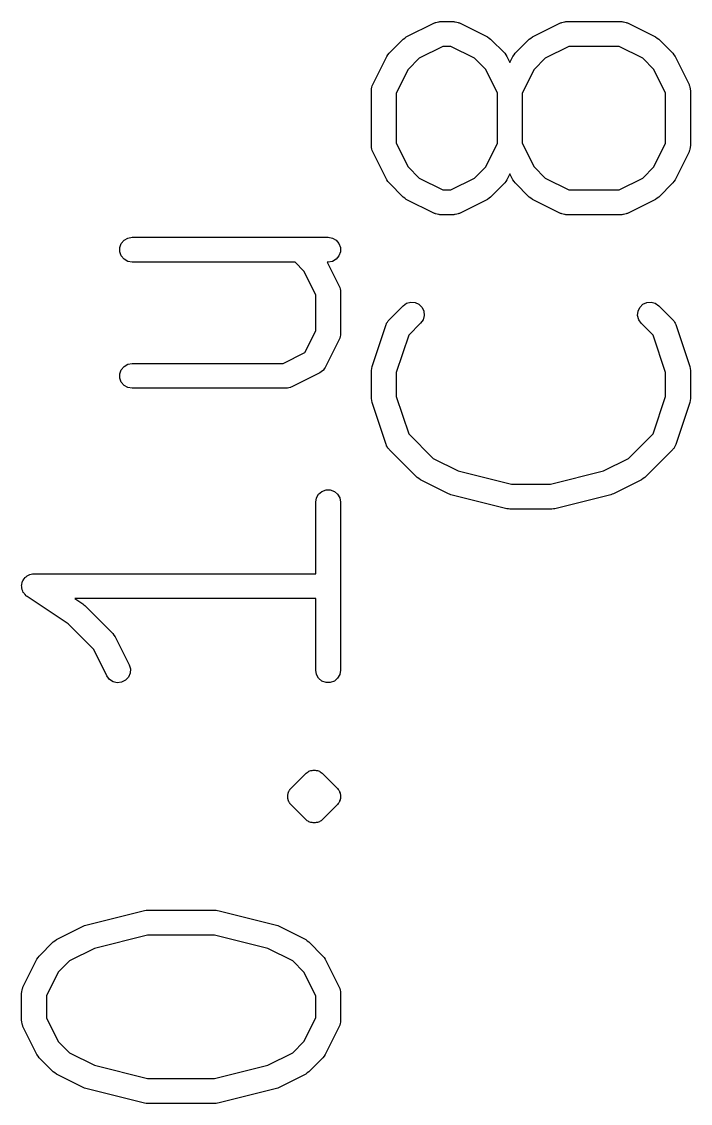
# Model space of a CAD drawing. Extents: x -2.2 to 89.1, y -78.6 to 9.2.
# Drawn here: x 16.585 to 19.328, y -55.121 to -50.688 of the extents above; entities that cross this region are included whole.
import ezdxf

# ---------------------------------------------------------------- set-up
doc = ezdxf.new("R2010")
doc.units = 0
doc.header["$MEASUREMENT"] = 0
doc.layers.add('BLACK', color=7, linetype='CONTINUOUS')

msp = doc.modelspace()

# ---------------------------------------------------------------- linework, layer by layer
at = {"layer": 'Black'}
for p, q in [((18.1632, -50.7513), (18.2781, -50.6938)), ((18.2781, -50.6938), (18.2809, -50.693)), ((18.2809, -50.693), (18.2835, -50.6915)), ((18.2835, -50.6915), (18.2893, -50.6905)), ((18.2893, -50.6905), (18.295, -50.6888)), ((18.295, -50.6888), (18.298, -50.689)), ((18.298, -50.689), (18.3009, -50.6885)), ((18.3009, -50.6885), (18.3583, -50.6885)), ((18.3583, -50.6885), (18.3612, -50.689)), ((18.3612, -50.689), (18.3641, -50.6888)), ((18.3641, -50.6888), (18.3698, -50.6905)), ((18.3698, -50.6905), (18.3757, -50.6915)), ((18.3757, -50.6915), (18.3782, -50.693)), ((18.3782, -50.693), (18.381, -50.6938)), ((18.381, -50.6938), (18.4959, -50.7513)), ((18.6803, -50.7513), (18.7952, -50.6938)), ((18.7952, -50.6938), (18.798, -50.693)), ((18.798, -50.693), (18.8006, -50.6915)), ((18.8006, -50.6915), (18.8064, -50.6905)), ((18.8064, -50.6905), (18.8121, -50.6888)), ((18.8121, -50.6888), (18.815, -50.689)), ((18.815, -50.689), (18.8179, -50.6885)), ((18.8179, -50.6885), (19.0477, -50.6885)), ((19.0477, -50.6885), (19.0506, -50.689)), ((19.0506, -50.689), (19.0535, -50.6888)), ((19.0535, -50.6888), (19.0593, -50.6905)), ((19.0593, -50.6905), (19.0651, -50.6915)), ((19.0651, -50.6915), (19.0676, -50.693)), ((19.0676, -50.693), (19.0705, -50.6938)), ((19.0705, -50.6938), (19.1854, -50.7513)), ((18.1567, -50.7561), (18.1632, -50.7513)), ((18.4959, -50.7513), (18.5025, -50.7561)), ((18.6738, -50.7561), (18.6803, -50.7513)), ((19.1854, -50.7513), (19.1919, -50.7561)), ((18.0926, -50.8182), (18.15, -50.7608)), ((18.15, -50.7608), (18.1567, -50.7561)), ((18.3128, -50.7901), (18.216, -50.8385)), ((18.3463, -50.7901), (18.3128, -50.7901)), ((18.4431, -50.8385), (18.3463, -50.7901)), ((18.5025, -50.7561), (18.5091, -50.7608)), ((18.5091, -50.7608), (18.5666, -50.8182)), ((18.6096, -50.8182), (18.6671, -50.7608)), ((18.6671, -50.7608), (18.6738, -50.7561)), ((18.8299, -50.7901), (18.7331, -50.8385)), ((19.0357, -50.7901), (18.8299, -50.7901)), ((19.1326, -50.8385), (19.0357, -50.7901)), ((19.1919, -50.7561), (19.1986, -50.7608)), ((19.1986, -50.7608), (19.256, -50.8182)), ((18.0256, -50.9464), (18.0831, -50.8314)), ((18.0831, -50.8314), (18.0879, -50.8249)), ((18.0879, -50.8249), (18.0926, -50.8182)), ((18.216, -50.8385), (18.1702, -50.8843)), ((18.4889, -50.8843), (18.4431, -50.8385)), ((18.5666, -50.8182), (18.5713, -50.8249)), ((18.5713, -50.8249), (18.5761, -50.8314)), ((18.5761, -50.8314), (18.5881, -50.8555)), ((18.5881, -50.8555), (18.6001, -50.8314)), ((18.6001, -50.8314), (18.605, -50.8249)), ((18.605, -50.8249), (18.6096, -50.8182)), ((18.7331, -50.8385), (18.6873, -50.8843)), ((19.1783, -50.8843), (19.1326, -50.8385)), ((19.256, -50.8182), (19.2607, -50.8249)), ((19.2607, -50.8249), (19.2655, -50.8314)), ((19.2655, -50.8314), (19.323, -50.9464)), ((18.1702, -50.8843), (18.1218, -50.9811)), ((18.5373, -50.9811), (18.4889, -50.8843)), ((18.6873, -50.8843), (18.6389, -50.9811)), ((19.2267, -50.9811), (19.1783, -50.8843)), ((18.0202, -50.9691), (18.0208, -50.9662)), ((18.0202, -51.1989), (18.0202, -50.9691)), ((18.0206, -50.9633), (18.0223, -50.9576)), ((18.0208, -50.9662), (18.0206, -50.9633)), ((18.0223, -50.9576), (18.0233, -50.9517)), ((18.0233, -50.9517), (18.0248, -50.9492)), ((18.0248, -50.9492), (18.0256, -50.9464)), ((19.323, -50.9464), (19.3238, -50.9492)), ((19.3238, -50.9492), (19.3253, -50.9517)), ((19.3253, -50.9517), (19.3263, -50.9576)), ((19.3263, -50.9576), (19.328, -50.9633)), ((19.328, -50.9633), (19.3278, -50.9662)), ((19.3278, -50.9662), (19.3283, -50.9691)), ((19.3283, -50.9691), (19.3283, -51.1989)), ((18.1218, -50.9811), (18.1218, -51.1869)), ((18.5373, -51.1869), (18.5373, -50.9811)), ((18.6389, -50.9811), (18.6389, -51.1869)), ((19.2267, -51.1869), (19.2267, -50.9811)), ((18.1218, -51.1869), (18.1703, -51.2837)), ((18.4889, -51.2837), (18.5373, -51.1869)), ((18.6389, -51.1869), (18.6873, -51.2837)), ((19.1783, -51.2837), (19.2267, -51.1869)), ((18.0208, -51.2018), (18.0202, -51.1989)), ((18.0206, -51.2047), (18.0208, -51.2018)), ((18.0223, -51.2104), (18.0206, -51.2047)), ((18.0233, -51.2163), (18.0223, -51.2104)), ((18.0248, -51.2188), (18.0233, -51.2163)), ((18.0256, -51.2216), (18.0248, -51.2188)), ((18.0831, -51.3365), (18.0256, -51.2216)), ((19.323, -51.2216), (19.2655, -51.3365)), ((19.3238, -51.2188), (19.323, -51.2216)), ((19.3253, -51.2163), (19.3238, -51.2188)), ((19.3263, -51.2104), (19.3253, -51.2163)), ((19.328, -51.2047), (19.3263, -51.2104)), ((19.3283, -51.1989), (19.3278, -51.2018)), ((19.3278, -51.2018), (19.328, -51.2047)), ((18.1703, -51.2837), (18.216, -51.3295)), ((18.4431, -51.3295), (18.4889, -51.2837)), ((18.6873, -51.2837), (18.7331, -51.3295)), ((19.1326, -51.3295), (19.1783, -51.2837)), ((18.5881, -51.3125), (18.5761, -51.3365)), ((18.6001, -51.3365), (18.5881, -51.3125)), ((18.0879, -51.343), (18.0831, -51.3365)), ((18.0926, -51.3497), (18.0879, -51.343)), ((18.15, -51.4072), (18.0926, -51.3497)), ((18.216, -51.3295), (18.3128, -51.3779)), ((18.3463, -51.3779), (18.4431, -51.3295)), ((18.5666, -51.3497), (18.5091, -51.4072)), ((18.5713, -51.343), (18.5666, -51.3497)), ((18.5761, -51.3365), (18.5713, -51.343)), ((18.605, -51.343), (18.6001, -51.3365)), ((18.6096, -51.3497), (18.605, -51.343)), ((18.6671, -51.4072), (18.6096, -51.3497)), ((18.7331, -51.3295), (18.8299, -51.3779)), ((19.0357, -51.3779), (19.1326, -51.3295)), ((19.256, -51.3497), (19.1986, -51.4072)), ((19.2607, -51.343), (19.256, -51.3497)), ((19.2655, -51.3365), (19.2607, -51.343)), ((18.1567, -51.4118), (18.15, -51.4072)), ((18.1632, -51.4167), (18.1567, -51.4118)), ((18.2781, -51.4741), (18.1632, -51.4167)), ((18.3128, -51.3779), (18.3463, -51.3779)), ((18.4959, -51.4167), (18.381, -51.4741)), ((18.5025, -51.4118), (18.4959, -51.4167)), ((18.5091, -51.4072), (18.5025, -51.4118)), ((18.6738, -51.4118), (18.6671, -51.4072)), ((18.6803, -51.4167), (18.6738, -51.4118)), ((18.7952, -51.4741), (18.6803, -51.4167)), ((18.8299, -51.3779), (19.0357, -51.3779)), ((19.1854, -51.4167), (19.0705, -51.4741)), ((19.1919, -51.4118), (19.1854, -51.4167)), ((19.1986, -51.4072), (19.1919, -51.4118)), ((18.2809, -51.475), (18.2781, -51.4741)), ((18.2835, -51.4764), (18.2809, -51.475)), ((18.2893, -51.4775), (18.2835, -51.4764)), ((18.295, -51.4792), (18.2893, -51.4775)), ((18.298, -51.479), (18.295, -51.4792)), ((18.3009, -51.4795), (18.298, -51.479)), ((18.3583, -51.4795), (18.3009, -51.4795)), ((18.3612, -51.479), (18.3583, -51.4795)), ((18.3641, -51.4792), (18.3612, -51.479)), ((18.3698, -51.4775), (18.3641, -51.4792)), ((18.3757, -51.4764), (18.3698, -51.4775)), ((18.3782, -51.475), (18.3757, -51.4764)), ((18.381, -51.4741), (18.3782, -51.475)), ((18.798, -51.475), (18.7952, -51.4741)), ((18.8006, -51.4764), (18.798, -51.475)), ((18.8064, -51.4775), (18.8006, -51.4764)), ((18.8121, -51.4792), (18.8064, -51.4775)), ((18.815, -51.479), (18.8121, -51.4792)), ((18.8179, -51.4795), (18.815, -51.479)), ((19.0477, -51.4795), (18.8179, -51.4795)), ((19.0506, -51.479), (19.0477, -51.4795)), ((19.0535, -51.4792), (19.0506, -51.479)), ((19.0593, -51.4775), (19.0535, -51.4792)), ((19.0651, -51.4764), (19.0593, -51.4775)), ((19.0676, -51.475), (19.0651, -51.4764)), ((19.0705, -51.4741), (19.0676, -51.475)), ((16.9942, -51.5976), (17.0056, -51.5841)), ((17.0056, -51.5841), (17.0208, -51.5753)), ((17.0208, -51.5753), (17.0382, -51.5722)), ((17.0382, -51.5722), (17.8425, -51.5722)), ((17.8425, -51.5722), (17.8599, -51.5753)), ((17.8599, -51.5753), (17.8752, -51.5841)), ((17.8752, -51.5841), (17.8865, -51.5976)), ((16.9882, -51.6142), (16.9942, -51.5976)), ((16.9882, -51.6319), (16.9882, -51.6142)), ((16.9942, -51.6484), (16.9882, -51.6319)), ((17.8865, -51.5976), (17.8926, -51.6142)), ((17.8926, -51.6319), (17.8865, -51.6484)), ((17.8926, -51.6142), (17.8926, -51.6319)), ((17.0056, -51.662), (16.9942, -51.6484)), ((17.0208, -51.6708), (17.0056, -51.662)), ((17.0382, -51.6738), (17.0208, -51.6708)), ((17.7066, -51.6738), (17.0382, -51.6738)), ((17.7433, -51.7106), (17.7066, -51.6738)), ((17.8425, -51.6738), (17.8386, -51.6738)), ((17.8386, -51.6738), (17.888, -51.7727)), ((17.8599, -51.6708), (17.8425, -51.6738)), ((17.8752, -51.662), (17.8599, -51.6708)), ((17.8865, -51.6484), (17.8752, -51.662)), ((17.7917, -51.8074), (17.7433, -51.7106)), ((17.7917, -51.9558), (17.7917, -51.8074)), ((17.888, -51.7727), (17.8888, -51.7755)), ((17.8888, -51.7755), (17.8903, -51.778)), ((17.8903, -51.778), (17.8913, -51.7839)), ((17.8913, -51.7839), (17.893, -51.7896)), ((17.893, -51.7896), (17.8928, -51.7925)), ((17.8928, -51.7925), (17.8933, -51.7954)), ((17.8933, -51.7954), (17.8933, -51.9678)), ((18.0926, -51.9098), (18.15, -51.8524)), ((18.15, -51.8524), (18.1645, -51.8423)), ((18.1645, -51.8423), (18.1815, -51.8377)), ((18.1815, -51.8377), (18.1991, -51.8392)), ((18.1991, -51.8392), (18.2151, -51.8467)), ((18.2151, -51.8467), (18.2276, -51.8592)), ((18.2276, -51.8592), (18.235, -51.8752)), ((19.1136, -51.8752), (19.121, -51.8592)), ((19.121, -51.8592), (19.1335, -51.8467)), ((19.1335, -51.8467), (19.1495, -51.8392)), ((19.1495, -51.8392), (19.1671, -51.8377)), ((19.1671, -51.8377), (19.1841, -51.8423)), ((19.1841, -51.8423), (19.1986, -51.8524)), ((19.1986, -51.8524), (19.256, -51.9098)), ((18.2366, -51.8927), (18.232, -51.9098)), ((18.235, -51.8752), (18.2366, -51.8927)), ((19.112, -51.8927), (19.1136, -51.8752)), ((19.1166, -51.9098), (19.112, -51.8927)), ((18.0229, -52.1021), (18.0803, -51.9297)), ((18.0803, -51.9297), (18.0817, -51.9271)), ((18.0817, -51.9271), (18.0825, -51.9243)), ((18.0825, -51.9243), (18.0859, -51.9194)), ((18.0859, -51.9194), (18.0887, -51.9142)), ((18.0887, -51.9142), (18.0909, -51.9122)), ((18.0909, -51.9122), (18.0926, -51.9098)), ((18.2219, -51.9242), (18.1729, -51.9732)), ((18.232, -51.9098), (18.2219, -51.9242)), ((19.1267, -51.9242), (19.1166, -51.9098)), ((19.1757, -51.9732), (19.1267, -51.9242)), ((19.256, -51.9098), (19.2577, -51.9122)), ((19.2577, -51.9122), (19.2599, -51.9142)), ((19.2599, -51.9142), (19.2627, -51.9194)), ((19.2627, -51.9194), (19.2661, -51.9243)), ((19.2661, -51.9243), (19.2669, -51.9271)), ((19.2669, -51.9271), (19.2683, -51.9297)), ((19.2683, -51.9297), (19.3257, -52.1021)), ((17.7472, -52.0448), (17.7917, -51.9558)), ((17.888, -51.9905), (17.8305, -52.1054)), ((17.8888, -51.9877), (17.888, -51.9905)), ((17.8903, -51.9851), (17.8888, -51.9877)), ((17.8913, -51.9793), (17.8903, -51.9851)), ((17.893, -51.9736), (17.8913, -51.9793)), ((17.8933, -51.9678), (17.8928, -51.9706)), ((17.8928, -51.9706), (17.893, -51.9736)), ((18.1729, -51.9732), (18.1218, -52.1264)), ((19.2267, -52.1264), (19.1757, -51.9732)), ((17.6582, -52.0893), (17.7472, -52.0448)), ((16.9882, -52.1313), (16.9942, -52.1147)), ((16.9942, -52.1147), (17.0056, -52.1012)), ((17.0056, -52.1012), (17.0208, -52.0924)), ((17.0208, -52.0924), (17.0382, -52.0893)), ((17.0382, -52.0893), (17.6582, -52.0893)), ((17.8138, -52.1237), (17.8078, -52.1281)), ((17.82, -52.1196), (17.8138, -52.1237)), ((17.8209, -52.1184), (17.82, -52.1196)), ((17.822, -52.1176), (17.8209, -52.1184)), ((17.8261, -52.1114), (17.822, -52.1176)), ((17.8305, -52.1054), (17.8261, -52.1114)), ((18.0202, -52.1181), (18.0217, -52.1101)), ((18.0202, -52.233), (18.0202, -52.1181)), ((18.0217, -52.1101), (18.0229, -52.1021)), ((19.3257, -52.1021), (19.3269, -52.1101)), ((19.3269, -52.1101), (19.3283, -52.1181)), ((19.3283, -52.1181), (19.3283, -52.233)), ((16.9882, -52.1489), (16.9882, -52.1313)), ((16.9942, -52.1655), (16.9882, -52.1489)), ((17.0056, -52.179), (16.9942, -52.1655)), ((17.8078, -52.1281), (17.6929, -52.1856)), ((18.1218, -52.1264), (18.1218, -52.2248)), ((19.2267, -52.2248), (19.2267, -52.1264)), ((17.0208, -52.1879), (17.0056, -52.179)), ((17.0382, -52.1909), (17.0208, -52.1879)), ((17.6702, -52.1909), (17.0382, -52.1909)), ((17.6731, -52.1904), (17.6702, -52.1909)), ((17.676, -52.1906), (17.6731, -52.1904)), ((17.6817, -52.1889), (17.676, -52.1906)), ((17.6876, -52.1879), (17.6817, -52.1889)), ((17.6901, -52.1864), (17.6876, -52.1879)), ((17.6929, -52.1856), (17.6901, -52.1864)), ((18.0217, -52.241), (18.0202, -52.233)), ((18.0229, -52.2491), (18.0217, -52.241)), ((18.0803, -52.4214), (18.0229, -52.2491)), ((18.1218, -52.2248), (18.1729, -52.3779)), ((19.1757, -52.3779), (19.2267, -52.2248)), ((19.3257, -52.2491), (19.2683, -52.4214)), ((19.3269, -52.241), (19.3257, -52.2491)), ((19.3283, -52.233), (19.3269, -52.241)), ((18.1729, -52.3779), (18.2735, -52.4785)), ((19.0751, -52.4785), (19.1757, -52.3779)), ((18.0817, -52.424), (18.0803, -52.4214)), ((18.0825, -52.4268), (18.0817, -52.424)), ((18.0859, -52.4317), (18.0825, -52.4268)), ((18.0887, -52.437), (18.0859, -52.4317)), ((19.2627, -52.4317), (19.2599, -52.437)), ((19.2661, -52.4268), (19.2627, -52.4317)), ((19.2669, -52.424), (19.2661, -52.4268)), ((19.2683, -52.4214), (19.2669, -52.424)), ((18.0909, -52.4389), (18.0887, -52.437)), ((18.0926, -52.4413), (18.0909, -52.4389)), ((18.2075, -52.5562), (18.0926, -52.4413)), ((18.2735, -52.4785), (18.376, -52.5298)), ((18.9726, -52.5298), (19.0751, -52.4785)), ((19.256, -52.4413), (19.1411, -52.5562)), ((19.2577, -52.4389), (19.256, -52.4413)), ((19.2599, -52.437), (19.2577, -52.4389)), ((18.2142, -52.5609), (18.2075, -52.5562)), ((18.2207, -52.5657), (18.2142, -52.5609)), ((18.3356, -52.6232), (18.2207, -52.5657)), ((18.376, -52.5298), (18.5944, -52.5844)), ((18.7542, -52.5844), (18.9726, -52.5298)), ((19.1279, -52.5657), (19.013, -52.6232)), ((19.1345, -52.5609), (19.1279, -52.5657)), ((19.1411, -52.5562), (19.1345, -52.5609)), ((17.8036, -52.6245), (17.8171, -52.6132)), ((17.8171, -52.6132), (17.8337, -52.6072)), ((17.8337, -52.6072), (17.8514, -52.6072)), ((17.8514, -52.6072), (17.8679, -52.6132)), ((17.8679, -52.6132), (17.8815, -52.6245)), ((18.5944, -52.5844), (18.7542, -52.5844)), ((17.7917, -52.6572), (17.7948, -52.6398)), ((17.7917, -52.9511), (17.7917, -52.6572)), ((17.7948, -52.6398), (17.8036, -52.6245)), ((17.8815, -52.6245), (17.8903, -52.6398)), ((17.8903, -52.6398), (17.8933, -52.6572)), ((17.8933, -52.6572), (17.8933, -53.3466)), ((18.3409, -52.6248), (18.3356, -52.6232)), ((18.346, -52.627), (18.3409, -52.6248)), ((18.5758, -52.6845), (18.346, -52.627)), ((19.0026, -52.627), (18.7728, -52.6845)), ((19.0077, -52.6248), (19.0026, -52.627)), ((19.013, -52.6232), (19.0077, -52.6248)), ((18.582, -52.6849), (18.5758, -52.6845)), ((18.5881, -52.686), (18.582, -52.6849)), ((18.7605, -52.686), (18.5881, -52.686)), ((18.7666, -52.6849), (18.7605, -52.686)), ((18.7728, -52.6845), (18.7666, -52.6849)), ((16.596, -52.9719), (16.5993, -52.9668)), ((16.5993, -52.9668), (16.6016, -52.9651)), ((16.6016, -52.9651), (16.6034, -52.963)), ((16.6034, -52.963), (16.6086, -52.96)), ((16.6086, -52.96), (16.6135, -52.9564)), ((16.6135, -52.9564), (16.6162, -52.9556)), ((16.6162, -52.9556), (16.6187, -52.9542)), ((16.6187, -52.9542), (16.6246, -52.9531)), ((16.6246, -52.9531), (16.6305, -52.9514)), ((16.6305, -52.9514), (16.6333, -52.9516)), ((16.6333, -52.9516), (16.636, -52.9511)), ((16.636, -52.9511), (17.7917, -52.9511)), ((16.5854, -52.9986), (16.586, -52.9959)), ((16.586, -53.0047), (16.5854, -52.9986)), ((16.586, -52.9931), (16.5881, -52.9874)), ((16.586, -52.9959), (16.586, -52.9931)), ((16.586, -53.0107), (16.586, -53.0047)), ((16.587, -53.0134), (16.586, -53.0107)), ((16.5881, -52.9874), (16.5895, -52.9815)), ((16.5895, -52.9815), (16.5911, -52.9791)), ((16.5911, -52.9791), (16.5921, -52.9765)), ((16.5921, -52.9765), (16.596, -52.9719)), ((16.5873, -53.0162), (16.587, -53.0134)), ((16.59, -53.0216), (16.5873, -53.0162)), ((16.5921, -53.0273), (16.59, -53.0216)), ((16.5939, -53.0295), (16.5921, -53.0273)), ((16.5951, -53.032), (16.5939, -53.0295)), ((16.5995, -53.0362), (16.5951, -53.032)), ((16.6034, -53.0408), (16.5995, -53.0362)), ((16.6058, -53.0422), (16.6034, -53.0408)), ((16.6079, -53.0442), (16.6058, -53.0422)), ((16.776, -53.1563), (16.6079, -53.0442)), ((17.7917, -53.0527), (16.8038, -53.0527)), ((16.8038, -53.0527), (16.8366, -53.0745)), ((17.7917, -53.3466), (17.7917, -53.0527)), ((16.8366, -53.0745), (16.8402, -53.078)), ((16.8402, -53.078), (16.8443, -53.0809)), ((16.8443, -53.0809), (16.9592, -53.1958)), ((16.8816, -53.2618), (16.776, -53.1563)), ((16.9592, -53.1958), (16.9639, -53.2025)), ((16.9639, -53.2025), (16.9687, -53.209)), ((16.9687, -53.209), (17.0262, -53.3239)), ((16.9353, -53.3693), (16.8816, -53.2618)), ((17.0302, -53.3584), (17.0232, -53.3746)), ((17.0262, -53.3239), (17.0312, -53.3408)), ((17.0312, -53.3408), (17.0302, -53.3584)), ((17.7948, -53.364), (17.7917, -53.3466)), ((17.8036, -53.3793), (17.7948, -53.364)), ((17.8903, -53.364), (17.8815, -53.3793)), ((17.8933, -53.3466), (17.8903, -53.364)), ((16.9458, -53.3835), (16.9353, -53.3693)), ((16.9606, -53.3932), (16.9458, -53.3835)), ((16.9777, -53.3973), (16.9606, -53.3932)), ((16.9952, -53.3953), (16.9777, -53.3973)), ((17.011, -53.3874), (16.9952, -53.3953)), ((17.0232, -53.3746), (17.011, -53.3874)), ((17.8171, -53.3906), (17.8036, -53.3793)), ((17.8337, -53.3966), (17.8171, -53.3906)), ((17.8514, -53.3966), (17.8337, -53.3966)), ((17.8679, -53.3906), (17.8514, -53.3966)), ((17.8815, -53.3793), (17.8679, -53.3906)), ((17.7528, -53.7678), (17.756, -53.7646)), ((17.756, -53.7646), (17.76, -53.7627)), ((17.76, -53.7627), (17.7636, -53.7602)), ((17.7636, -53.7602), (17.7679, -53.759)), ((17.7679, -53.759), (17.7719, -53.7572)), ((17.7719, -53.7572), (17.7764, -53.7568)), ((17.7764, -53.7568), (17.7807, -53.7556)), ((17.7807, -53.7556), (17.7851, -53.756)), ((17.7851, -53.756), (17.7895, -53.7556)), ((17.7895, -53.7556), (17.7938, -53.7568)), ((17.7938, -53.7568), (17.7982, -53.7572)), ((17.7982, -53.7572), (17.8023, -53.759)), ((17.8023, -53.759), (17.8066, -53.7602)), ((17.8066, -53.7602), (17.8102, -53.7627)), ((17.8102, -53.7627), (17.8142, -53.7646)), ((17.8142, -53.7646), (17.8174, -53.7678)), ((17.6917, -53.8278), (17.7492, -53.7703)), ((17.7492, -53.7703), (17.7528, -53.7678)), ((17.8174, -53.7678), (17.821, -53.7703)), ((17.821, -53.7703), (17.8785, -53.8278)), ((17.6776, -53.8549), (17.6784, -53.8528)), ((17.6784, -53.8528), (17.6786, -53.8505)), ((17.6786, -53.8505), (17.6805, -53.8465)), ((17.6805, -53.8465), (17.6816, -53.8422)), ((17.6816, -53.8422), (17.6829, -53.8404)), ((17.6829, -53.8404), (17.6836, -53.8383)), ((17.6836, -53.8383), (17.6851, -53.8366)), ((17.6851, -53.8366), (17.686, -53.8346)), ((17.686, -53.8346), (17.6892, -53.8314)), ((17.6892, -53.8314), (17.6917, -53.8278)), ((17.8785, -53.8278), (17.881, -53.8314)), ((17.881, -53.8314), (17.8842, -53.8346)), ((17.8842, -53.8346), (17.8851, -53.8366)), ((17.8851, -53.8366), (17.8865, -53.8383)), ((17.8865, -53.8383), (17.8873, -53.8404)), ((17.8873, -53.8404), (17.8886, -53.8422)), ((17.8886, -53.8422), (17.8897, -53.8465)), ((17.8897, -53.8465), (17.8916, -53.8505)), ((17.8916, -53.8505), (17.8918, -53.8528)), ((17.8918, -53.8528), (17.8926, -53.8549)), ((17.677, -53.8593), (17.6776, -53.8571)), ((17.6774, -53.8637), (17.677, -53.8593)), ((17.677, -53.8681), (17.6774, -53.8637)), ((17.6776, -53.8703), (17.677, -53.8681)), ((17.6776, -53.8571), (17.6776, -53.8549)), ((17.6776, -53.8725), (17.6776, -53.8703)), ((17.6784, -53.8746), (17.6776, -53.8725)), ((17.6786, -53.8768), (17.6784, -53.8746)), ((17.6805, -53.8809), (17.6786, -53.8768)), ((17.6816, -53.8852), (17.6805, -53.8809)), ((17.6829, -53.887), (17.6816, -53.8852)), ((17.6836, -53.8891), (17.6829, -53.887)), ((17.6851, -53.8908), (17.6836, -53.8891)), ((17.686, -53.8928), (17.6851, -53.8908)), ((17.6892, -53.896), (17.686, -53.8928)), ((17.6917, -53.8996), (17.6892, -53.896)), ((17.881, -53.896), (17.8785, -53.8996)), ((17.8842, -53.8928), (17.881, -53.896)), ((17.8851, -53.8908), (17.8842, -53.8928)), ((17.8865, -53.8891), (17.8851, -53.8908)), ((17.8873, -53.887), (17.8865, -53.8891)), ((17.8886, -53.8852), (17.8873, -53.887)), ((17.8897, -53.8809), (17.8886, -53.8852)), ((17.8916, -53.8768), (17.8897, -53.8809)), ((17.8918, -53.8746), (17.8916, -53.8768)), ((17.8926, -53.8725), (17.8918, -53.8746)), ((17.8926, -53.8549), (17.8926, -53.8571)), ((17.8926, -53.8571), (17.8932, -53.8593)), ((17.8932, -53.8681), (17.8926, -53.8703)), ((17.8926, -53.8703), (17.8926, -53.8725)), ((17.8932, -53.8593), (17.8928, -53.8637)), ((17.8928, -53.8637), (17.8932, -53.8681)), ((17.7492, -53.9571), (17.6917, -53.8996)), ((17.8785, -53.8996), (17.821, -53.9571)), ((17.7528, -53.9596), (17.7492, -53.9571)), ((17.756, -53.9628), (17.7528, -53.9596)), ((17.76, -53.9646), (17.756, -53.9628)), ((17.7636, -53.9672), (17.76, -53.9646)), ((17.7679, -53.9683), (17.7636, -53.9672)), ((17.7719, -53.9702), (17.7679, -53.9683)), ((17.7764, -53.9706), (17.7719, -53.9702)), ((17.7807, -53.9717), (17.7764, -53.9706)), ((17.7851, -53.9714), (17.7807, -53.9717)), ((17.7895, -53.9717), (17.7851, -53.9714)), ((17.7938, -53.9706), (17.7895, -53.9717)), ((17.7982, -53.9702), (17.7938, -53.9706)), ((17.8023, -53.9683), (17.7982, -53.9702)), ((17.8066, -53.9672), (17.8023, -53.9683)), ((17.8102, -53.9646), (17.8066, -53.9672)), ((17.8142, -53.9628), (17.8102, -53.9646)), ((17.8174, -53.9596), (17.8142, -53.9628)), ((17.821, -53.9571), (17.8174, -53.9596)), ((16.8535, -54.3889), (17.0833, -54.3315)), ((17.0833, -54.3315), (17.0895, -54.331)), ((17.0895, -54.331), (17.0957, -54.33)), ((17.0957, -54.33), (17.3829, -54.33)), ((17.3829, -54.33), (17.3891, -54.331)), ((17.3891, -54.331), (17.3953, -54.3315)), ((17.3953, -54.3315), (17.6251, -54.3889)), ((16.7282, -54.4502), (16.8431, -54.3928)), ((16.8431, -54.3928), (16.8485, -54.3912)), ((16.8485, -54.3912), (16.8535, -54.3889)), ((17.6251, -54.3889), (17.6301, -54.3912)), ((17.6301, -54.3912), (17.6355, -54.3928)), ((17.6355, -54.3928), (17.7504, -54.4502)), ((16.6576, -54.5172), (16.715, -54.4597)), ((16.715, -54.4597), (16.7217, -54.4551)), ((16.7217, -54.4551), (16.7282, -54.4502)), ((17.1019, -54.4316), (16.8836, -54.4861)), ((17.3767, -54.4316), (17.1019, -54.4316)), ((17.595, -54.4861), (17.3767, -54.4316)), ((17.7504, -54.4502), (17.7569, -54.4551)), ((17.7569, -54.4551), (17.7636, -54.4597)), ((17.7636, -54.4597), (17.821, -54.5172)), ((16.6529, -54.5239), (16.6576, -54.5172)), ((16.8836, -54.4861), (16.781, -54.5374)), ((17.6976, -54.5374), (17.595, -54.4861)), ((17.821, -54.5172), (17.8257, -54.5239)), ((16.5906, -54.6453), (16.6481, -54.5304)), ((16.6481, -54.5304), (16.6529, -54.5239)), ((16.781, -54.5374), (16.7353, -54.5832)), ((17.7433, -54.5832), (17.6976, -54.5374)), ((17.8257, -54.5239), (17.8305, -54.5304)), ((17.8305, -54.5304), (17.888, -54.6453)), ((16.7353, -54.5832), (16.6868, -54.68)), ((17.7917, -54.68), (17.7433, -54.5832)), ((16.5873, -54.6565), (16.5883, -54.6506)), ((16.5883, -54.6506), (16.5898, -54.6481)), ((16.5898, -54.6481), (16.5906, -54.6453)), ((17.888, -54.6453), (17.8888, -54.6481)), ((17.8888, -54.6481), (17.8903, -54.6506)), ((17.8903, -54.6506), (17.8913, -54.6565)), ((16.5852, -54.668), (16.5858, -54.6651)), ((16.5852, -54.7829), (16.5852, -54.668)), ((16.5856, -54.6622), (16.5873, -54.6565)), ((16.5858, -54.6651), (16.5856, -54.6622)), ((16.6868, -54.68), (16.6868, -54.7709)), ((17.7917, -54.7709), (17.7917, -54.68)), ((17.8913, -54.6565), (17.893, -54.6622)), ((17.893, -54.6622), (17.8928, -54.6651)), ((17.8928, -54.6651), (17.8933, -54.668)), ((17.8933, -54.668), (17.8933, -54.7829)), ((16.5858, -54.7858), (16.5852, -54.7829)), ((16.6868, -54.7709), (16.7353, -54.8677)), ((17.7433, -54.8677), (17.7917, -54.7709)), ((17.8933, -54.7829), (17.8928, -54.7858)), ((16.5856, -54.7887), (16.5858, -54.7858)), ((16.5873, -54.7944), (16.5856, -54.7887)), ((16.5883, -54.8003), (16.5873, -54.7944)), ((16.5898, -54.8028), (16.5883, -54.8003)), ((16.5906, -54.8056), (16.5898, -54.8028)), ((16.6481, -54.9206), (16.5906, -54.8056)), ((17.888, -54.8056), (17.8305, -54.9206)), ((17.8888, -54.8028), (17.888, -54.8056)), ((17.8903, -54.8003), (17.8888, -54.8028)), ((17.8913, -54.7944), (17.8903, -54.8003)), ((17.893, -54.7887), (17.8913, -54.7944)), ((17.8928, -54.7858), (17.893, -54.7887)), ((16.7353, -54.8677), (16.781, -54.9135)), ((17.6976, -54.9135), (17.7433, -54.8677)), ((16.781, -54.9135), (16.8836, -54.9648)), ((17.595, -54.9648), (17.6976, -54.9135)), ((16.6529, -54.9271), (16.6481, -54.9206)), ((16.6576, -54.9338), (16.6529, -54.9271)), ((16.715, -54.9912), (16.6576, -54.9338)), ((17.821, -54.9338), (17.7636, -54.9912)), ((17.8257, -54.9271), (17.821, -54.9338)), ((17.8305, -54.9206), (17.8257, -54.9271)), ((16.7217, -54.9959), (16.715, -54.9912)), ((16.7282, -55.0007), (16.7217, -54.9959)), ((16.8431, -55.0582), (16.7282, -55.0007)), ((16.8836, -54.9648), (17.1019, -55.0194)), ((17.3767, -55.0194), (17.595, -54.9648)), ((17.7504, -55.0007), (17.6355, -55.0582)), ((17.7569, -54.9959), (17.7504, -55.0007)), ((17.7636, -54.9912), (17.7569, -54.9959)), ((17.1019, -55.0194), (17.3767, -55.0194)), ((16.8485, -55.0598), (16.8431, -55.0582)), ((16.8535, -55.062), (16.8485, -55.0598)), ((17.0833, -55.1195), (16.8535, -55.062)), ((17.6251, -55.062), (17.3953, -55.1195)), ((17.6301, -55.0598), (17.6251, -55.062)), ((17.6355, -55.0582), (17.6301, -55.0598)), ((17.0895, -55.1199), (17.0833, -55.1195)), ((17.0957, -55.121), (17.0895, -55.1199)), ((17.3829, -55.121), (17.0957, -55.121)), ((17.3891, -55.1199), (17.3829, -55.121)), ((17.3953, -55.1195), (17.3891, -55.1199))]:
    msp.add_line(p, q, dxfattribs=at)

doc.saveas('drawing.dxf')
